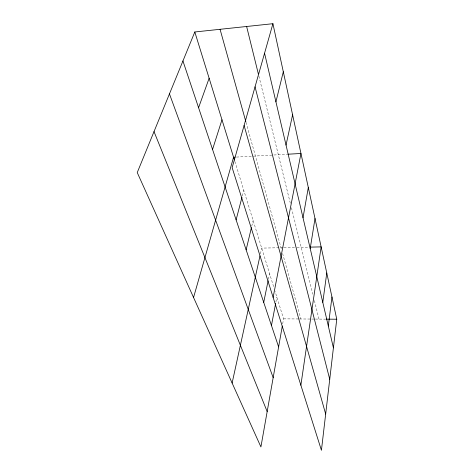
<?xml version="1.0" encoding="UTF-8"?>
<svg xmlns="http://www.w3.org/2000/svg" width="474" height="474" viewBox="0 0 474 474"><rect width="100%" height="100%" fill="white"/><g stroke="black" fill="none" stroke-linecap="round" stroke-linejoin="round"><path stroke-width="0.36" stroke-dasharray="2.37 1.78" d="M282.682 323.89L283.576 318.86L275.127 291.551M275.898 302.057L276.834 297.085M268.391 279.328L269.564 273.569M260.439 253.791L261.684 248.109L283.174 247.671M251.759 226.175L253.122 220.44M242.327 195.91L243.79 190.27M236.485 157.078L273.16 155.034M273.901 154.992L287.09 154.251M283.896 247.653L296.167 247.404M296.89 247.387L308.598 247.15M283.576 318.86L298.727 318.961M299.45 318.966L311.015 319.043M311.738 319.049L314.629 319.067M315.352 319.073L325.377 319.138M234.873 161.462L273.842 287.404M246.036 122.363L281.408 249.14M282.599 253.418L300.889 318.978M258.881 76.077L290.372 203.441M291.433 207.725L312.822 294.218M314.392 300.581L318.972 319.097"/><path stroke-width="0.71" d="M272.923 23.7L336.759 319.215L321.431 450.3L232.153 167.648L272.923 23.7L194.808 31.977L137.241 172.566L260.913 446.923L282.303 326.047M328.316 326.029L331.96 296.997M322.788 302.382L326.77 272.965M300.872 385.22L321.135 246.895L310.073 247.12M310.209 248.56L315.009 218.514M303.016 217.756L308.307 187.503M271.46 325.502L275.625 303.479M273.125 297.37L300.954 153.481L287.819 154.216M263.716 302.359L268.1 280.768M286.035 145.085L292.6 114.779M232.118 383.039L259.971 255.919M246.136 249.834L251.421 227.609M275.927 101.827L283.31 71.775M236.111 219.865L241.959 197.32M193.552 297.488L233.569 157.244L235.027 157.161M212.548 149.446L221.974 119.774M198.582 107.711L209.129 78.251M326.088 319.144L336.759 319.215M154.014 131.606L267.17 411.574M169.461 93.888L273.172 377.648M182.94 60.968L278.617 346.891M194.808 31.977L234.44 160.052M244.098 125.492L325.668 414.045M220.066 29.305L245.84 121.664M255.048 86.831L329.732 379.295M246.622 26.491L258.36 73.956M264.563 53.212L333.412 347.839"/></g></svg>
